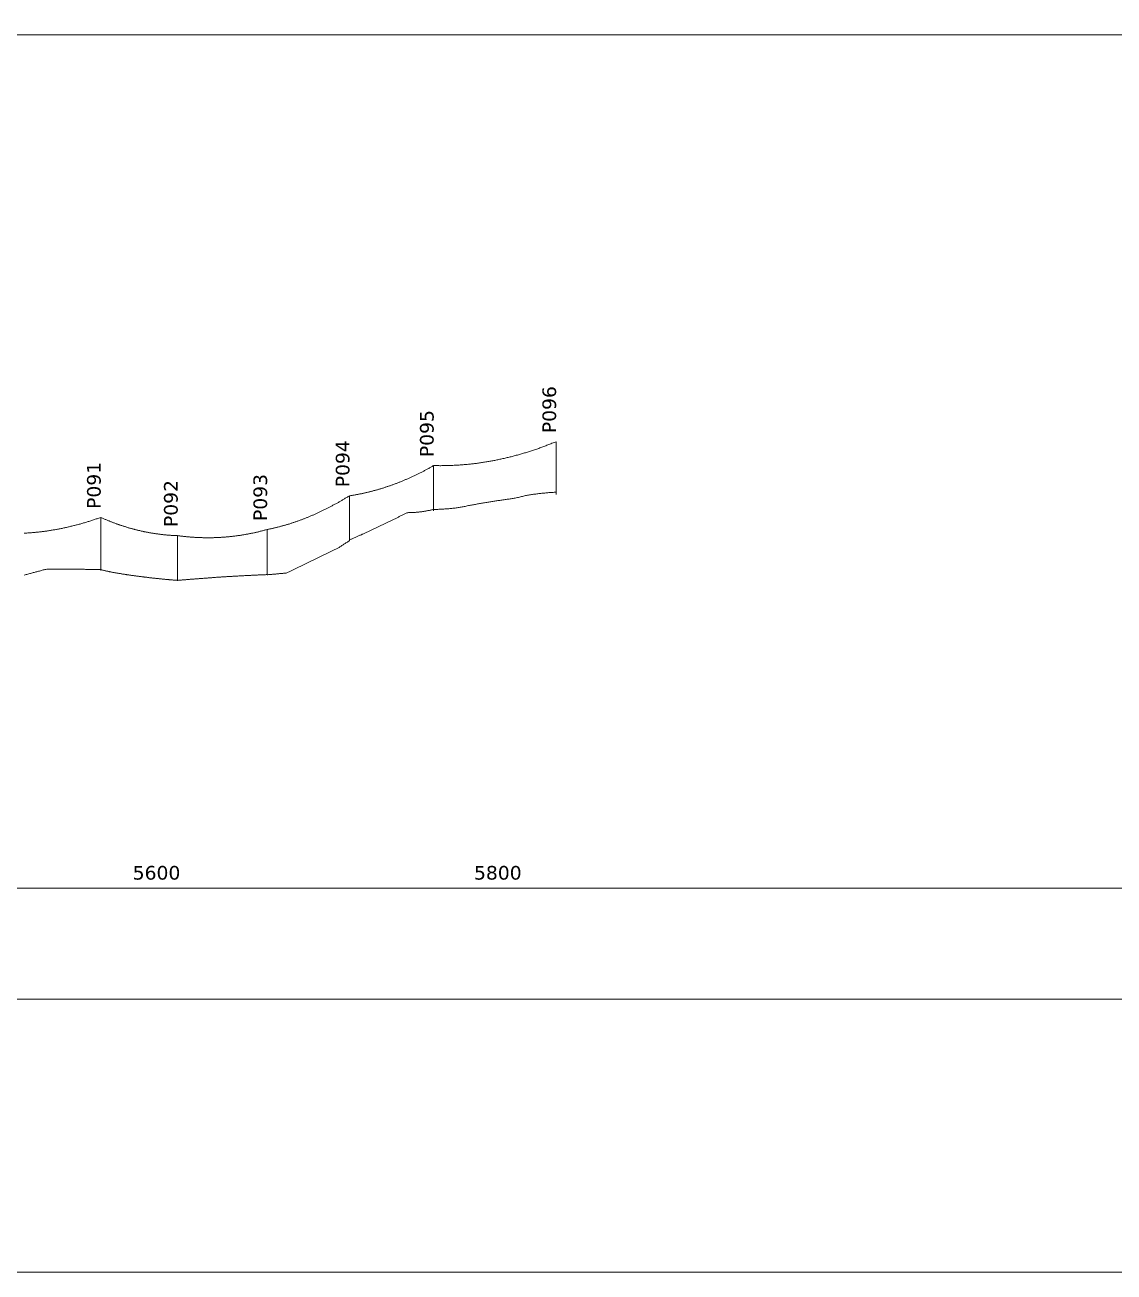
# Paper-space layout 'LP-10' of a CAD drawing. Header units: metres, sheet in millimetres. Extents: x 10 to 410, y 10 to 287.
# Drawn here: x 147 to 274.7, y 10 to 156.2 of the extents above; entities that cross this region are included whole.
import ezdxf

# ---------------------------------------------------------------- set-up
doc = ezdxf.new("R2010")
doc.units = ezdxf.units.M
for name, color, linetype, lineweight, true_color in [('CABLE', 7, 'Continuous', 18, 0x087f8c), ('GRILLA', 7, 'Continuous', 13, 0xd2dce3), ('MARCO', 7, 'Continuous', 13, 0x163b55), ('POSTES', 7, 'Continuous', 13, 0x244c65), ('TERRENO', 7, 'Continuous', 13, 0x777777), ('TEXTO', 7, 'Continuous', 13, 0x163b55)]:
    doc.layers.add(name, color=color, linetype=linetype, lineweight=lineweight, true_color=true_color)
doc.styles.add('LP-TEXTO', font='DejaVuSans.ttf')

psp = doc.layouts.new('LP-10')

# ---------------------------------------------------------------- linework, layer by layer
at = {"layer": 'CABLE'}
for points in [[(194.93, 104.52), (195.05, 104.52), (195.17, 104.52), (195.29, 104.52), (195.41, 104.52), (195.53, 104.52), (195.65, 104.51), (195.77, 104.51), (195.89, 104.52), (196.01, 104.52), (196.13, 104.52), (196.25, 104.52), (196.37, 104.52), (196.48, 104.52), (196.6, 104.53), (196.72, 104.53), (196.84, 104.54), (196.96, 104.54), (197.08, 104.55), (197.2, 104.55), (197.32, 104.56), (197.44, 104.56), (197.56, 104.57), (197.68, 104.58), (197.8, 104.58), (197.92, 104.59), (198.04, 104.6), (198.16, 104.61), (198.28, 104.62), (198.4, 104.63), (198.52, 104.64), (198.64, 104.65), (198.76, 104.66), (198.88, 104.67), (199, 104.68), (199.12, 104.7), (199.24, 104.71), (199.36, 104.72), (199.48, 104.73), (199.59, 104.75), (199.71, 104.76), (199.83, 104.78), (199.95, 104.79), (200.07, 104.81), (200.19, 104.83), (200.31, 104.84), (200.43, 104.86), (200.55, 104.88), (200.67, 104.89), (200.79, 104.91), (200.91, 104.93), (201.03, 104.95), (201.15, 104.97), (201.27, 104.99), (201.39, 105.01), (201.51, 105.03), (201.63, 105.05), (201.75, 105.08), (201.87, 105.1), (201.99, 105.12), (202.11, 105.14), (202.23, 105.17), (202.35, 105.19), (202.47, 105.22), (202.58, 105.24), (202.7, 105.27), (202.82, 105.29), (202.94, 105.32), (203.06, 105.35), (203.18, 105.37), (203.3, 105.4), (203.42, 105.43), (203.54, 105.46), (203.66, 105.49), (203.78, 105.51), (203.9, 105.54), (204.02, 105.57), (204.14, 105.6), (204.26, 105.64), (204.38, 105.67), (204.5, 105.7), (204.62, 105.73), (204.74, 105.76), (204.86, 105.8), (204.98, 105.83), (205.1, 105.87), (205.22, 105.9), (205.34, 105.93), (205.46, 105.97), (205.57, 106.01), (205.69, 106.04), (205.81, 106.08), (205.93, 106.12), (206.05, 106.15), (206.17, 106.19), (206.29, 106.23), (206.41, 106.27), (206.53, 106.31), (206.65, 106.35), (206.77, 106.39), (206.89, 106.43), (207.01, 106.47), (207.13, 106.51), (207.25, 106.55), (207.37, 106.6), (207.49, 106.64), (207.61, 106.68), (207.73, 106.73), (207.85, 106.77), (207.97, 106.81), (208.09, 106.86), (208.21, 106.91), (208.33, 106.95), (208.45, 107), (208.56, 107.04), (208.68, 107.09), (208.8, 107.14), (208.92, 107.19), (209.04, 107.24), (209.16, 107.28), (209.28, 107.33)], [(185.06, 100.99), (185.14, 101), (185.22, 101.01), (185.3, 101.03), (185.39, 101.04), (185.47, 101.05), (185.55, 101.07), (185.63, 101.08), (185.72, 101.09), (185.8, 101.11), (185.88, 101.12), (185.96, 101.14), (186.05, 101.15), (186.13, 101.17), (186.21, 101.18), (186.29, 101.2), (186.37, 101.22), (186.46, 101.23), (186.54, 101.25), (186.62, 101.27), (186.7, 101.29), (186.79, 101.3), (186.87, 101.32), (186.95, 101.34), (187.03, 101.36), (187.11, 101.38), (187.2, 101.4), (187.28, 101.42), (187.36, 101.44), (187.44, 101.46), (187.53, 101.48), (187.61, 101.5), (187.69, 101.52), (187.77, 101.54), (187.86, 101.56), (187.94, 101.59), (188.02, 101.61), (188.1, 101.63), (188.18, 101.65), (188.27, 101.68), (188.35, 101.7), (188.43, 101.72), (188.51, 101.75), (188.6, 101.77), (188.68, 101.8), (188.76, 101.82), (188.84, 101.85), (188.92, 101.87), (189.01, 101.9), (189.09, 101.92), (189.17, 101.95), (189.25, 101.98), (189.34, 102), (189.42, 102.03), (189.5, 102.06), (189.58, 102.09), (189.66, 102.11), (189.75, 102.14), (189.83, 102.17), (189.91, 102.2), (189.99, 102.23), (190.08, 102.26), (190.16, 102.29), (190.24, 102.32), (190.32, 102.35), (190.41, 102.38), (190.49, 102.41), (190.57, 102.44), (190.65, 102.47), (190.73, 102.51), (190.82, 102.54), (190.9, 102.57), (190.98, 102.6), (191.06, 102.64), (191.15, 102.67), (191.23, 102.7), (191.31, 102.74), (191.39, 102.77), (191.47, 102.81), (191.56, 102.84), (191.64, 102.88), (191.72, 102.91), (191.8, 102.95), (191.89, 102.98), (191.97, 103.02), (192.05, 103.06), (192.13, 103.09), (192.22, 103.13), (192.3, 103.17), (192.38, 103.21), (192.46, 103.24), (192.54, 103.28), (192.63, 103.32), (192.71, 103.36), (192.79, 103.4), (192.87, 103.44), (192.96, 103.48), (193.04, 103.52), (193.12, 103.56), (193.2, 103.6), (193.28, 103.64), (193.37, 103.68), (193.45, 103.72), (193.53, 103.77), (193.61, 103.81), (193.7, 103.85), (193.78, 103.89), (193.86, 103.94), (193.94, 103.98), (194.03, 104.02), (194.11, 104.07), (194.19, 104.11), (194.27, 104.16), (194.35, 104.2), (194.44, 104.25), (194.52, 104.29), (194.6, 104.34), (194.68, 104.38), (194.77, 104.43), (194.85, 104.48), (194.93, 104.52)], [(175.41, 97.03), (175.49, 97.05), (175.57, 97.06), (175.65, 97.08), (175.73, 97.1), (175.81, 97.11), (175.89, 97.13), (175.97, 97.15), (176.05, 97.17), (176.13, 97.19), (176.21, 97.2), (176.29, 97.22), (176.37, 97.24), (176.45, 97.26), (176.53, 97.28), (176.61, 97.3), (176.69, 97.32), (176.77, 97.34), (176.85, 97.36), (176.94, 97.38), (177.02, 97.41), (177.1, 97.43), (177.18, 97.45), (177.26, 97.47), (177.34, 97.49), (177.42, 97.52), (177.5, 97.54), (177.58, 97.56), (177.66, 97.59), (177.74, 97.61), (177.82, 97.63), (177.9, 97.66), (177.98, 97.68), (178.06, 97.71), (178.14, 97.73), (178.22, 97.76), (178.3, 97.79), (178.38, 97.81), (178.46, 97.84), (178.54, 97.87), (178.62, 97.89), (178.7, 97.92), (178.78, 97.95), (178.87, 97.98), (178.95, 98), (179.03, 98.03), (179.11, 98.06), (179.19, 98.09), (179.27, 98.12), (179.35, 98.15), (179.43, 98.18), (179.51, 98.21), (179.59, 98.24), (179.67, 98.27), (179.75, 98.3), (179.83, 98.33), (179.91, 98.36), (179.99, 98.4), (180.07, 98.43), (180.15, 98.46), (180.23, 98.49), (180.31, 98.53), (180.39, 98.56), (180.47, 98.59), (180.55, 98.63), (180.63, 98.66), (180.72, 98.7), (180.8, 98.73), (180.88, 98.77), (180.96, 98.8), (181.04, 98.84), (181.12, 98.87), (181.2, 98.91), (181.28, 98.95), (181.36, 98.98), (181.44, 99.02), (181.52, 99.06), (181.6, 99.1), (181.68, 99.13), (181.76, 99.17), (181.84, 99.21), (181.92, 99.25), (182, 99.29), (182.08, 99.33), (182.16, 99.37), (182.24, 99.41), (182.32, 99.45), (182.4, 99.49), (182.48, 99.53), (182.56, 99.57), (182.65, 99.61), (182.73, 99.65), (182.81, 99.69), (182.89, 99.74), (182.97, 99.78), (183.05, 99.82), (183.13, 99.87), (183.21, 99.91), (183.29, 99.95), (183.37, 100), (183.45, 100.04), (183.53, 100.09), (183.61, 100.13), (183.69, 100.18), (183.77, 100.22), (183.85, 100.27), (183.93, 100.31), (184.01, 100.36), (184.09, 100.41), (184.17, 100.45), (184.25, 100.5), (184.33, 100.55), (184.41, 100.6), (184.5, 100.64), (184.58, 100.69), (184.66, 100.74), (184.74, 100.79), (184.82, 100.84), (184.9, 100.89), (184.98, 100.94), (185.06, 100.99)], [(146.96, 96.6), (147.06, 96.61), (147.17, 96.61), (147.27, 96.62), (147.38, 96.63), (147.48, 96.63), (147.59, 96.64), (147.69, 96.65), (147.8, 96.66), (147.9, 96.67), (148.01, 96.68), (148.11, 96.69), (148.22, 96.7), (148.32, 96.71), (148.43, 96.72), (148.54, 96.73), (148.64, 96.74), (148.75, 96.75), (148.85, 96.76), (148.96, 96.78), (149.06, 96.79), (149.17, 96.8), (149.27, 96.82), (149.38, 96.83), (149.48, 96.85), (149.59, 96.86), (149.69, 96.88), (149.8, 96.89), (149.91, 96.91), (150.01, 96.93), (150.12, 96.94), (150.22, 96.96), (150.33, 96.98), (150.43, 96.99), (150.54, 97.01), (150.64, 97.03), (150.75, 97.05), (150.85, 97.07), (150.96, 97.09), (151.06, 97.11), (151.17, 97.13), (151.27, 97.15), (151.38, 97.17), (151.49, 97.2), (151.59, 97.22), (151.7, 97.24), (151.8, 97.26), (151.91, 97.29), (152.01, 97.31), (152.12, 97.33), (152.22, 97.36), (152.33, 97.38), (152.43, 97.41), (152.54, 97.43), (152.64, 97.46), (152.75, 97.49), (152.86, 97.51), (152.96, 97.54), (153.07, 97.57), (153.17, 97.6), (153.28, 97.62), (153.38, 97.65), (153.49, 97.68), (153.59, 97.71), (153.7, 97.74), (153.8, 97.77), (153.91, 97.8), (154.01, 97.83), (154.12, 97.86), (154.23, 97.9), (154.33, 97.93), (154.44, 97.96), (154.54, 97.99), (154.65, 98.03), (154.75, 98.06), (154.86, 98.09), (154.96, 98.13), (155.07, 98.16), (155.17, 98.2), (155.28, 98.23), (155.38, 98.27), (155.49, 98.3), (155.59, 98.34), (155.7, 98.38), (155.81, 98.42), (155.91, 98.45)], [(155.91, 98.45), (155.99, 98.42), (156.06, 98.39), (156.14, 98.35), (156.21, 98.32), (156.29, 98.29), (156.36, 98.26), (156.44, 98.22), (156.51, 98.19), (156.59, 98.16), (156.66, 98.13), (156.74, 98.1), (156.81, 98.07), (156.89, 98.04), (156.96, 98.01), (157.04, 97.98), (157.11, 97.95), (157.19, 97.92), (157.26, 97.89), (157.34, 97.86), (157.41, 97.83), (157.49, 97.81), (157.56, 97.78), (157.64, 97.75), (157.71, 97.72), (157.79, 97.7), (157.86, 97.67), (157.94, 97.64), (158.02, 97.62), (158.09, 97.59), (158.17, 97.56), (158.24, 97.54), (158.32, 97.51), (158.39, 97.49), (158.47, 97.46), (158.54, 97.44), (158.62, 97.42), (158.69, 97.39), (158.77, 97.37), (158.84, 97.34), (158.92, 97.32), (158.99, 97.3), (159.07, 97.28), (159.14, 97.25), (159.22, 97.23), (159.29, 97.21), (159.37, 97.19), (159.44, 97.17), (159.52, 97.15), (159.59, 97.13), (159.67, 97.1), (159.74, 97.08), (159.82, 97.06), (159.89, 97.04), (159.97, 97.03), (160.04, 97.01), (160.12, 96.99), (160.19, 96.97), (160.27, 96.95), (160.34, 96.93), (160.42, 96.91), (160.49, 96.9), (160.57, 96.88), (160.65, 96.86), (160.72, 96.84), (160.8, 96.83), (160.87, 96.81), (160.95, 96.8), (161.02, 96.78), (161.1, 96.76), (161.17, 96.75), (161.25, 96.73), (161.32, 96.72), (161.4, 96.71), (161.47, 96.69), (161.55, 96.68), (161.62, 96.66), (161.7, 96.65), (161.77, 96.64), (161.85, 96.62), (161.92, 96.61), (162, 96.6), (162.07, 96.59), (162.15, 96.57), (162.22, 96.56), (162.3, 96.55), (162.37, 96.54), (162.45, 96.53), (162.52, 96.52), (162.6, 96.51), (162.67, 96.5), (162.75, 96.49), (162.82, 96.48), (162.9, 96.47), (162.97, 96.46), (163.05, 96.45), (163.13, 96.44), (163.2, 96.44), (163.28, 96.43), (163.35, 96.42), (163.43, 96.41), (163.5, 96.41), (163.58, 96.4), (163.65, 96.39), (163.73, 96.39), (163.8, 96.38), (163.88, 96.37), (163.95, 96.37), (164.03, 96.36), (164.1, 96.36), (164.18, 96.35), (164.25, 96.35), (164.33, 96.34), (164.4, 96.34), (164.48, 96.34), (164.55, 96.33), (164.63, 96.33), (164.7, 96.33), (164.78, 96.32), (164.85, 96.32), (164.93, 96.32)], [(164.93, 96.32), (165.02, 96.31), (165.1, 96.3), (165.19, 96.28), (165.28, 96.27), (165.37, 96.26), (165.45, 96.25), (165.54, 96.24), (165.63, 96.23), (165.71, 96.22), (165.8, 96.21), (165.89, 96.2), (165.98, 96.19), (166.06, 96.18), (166.15, 96.18), (166.24, 96.17), (166.33, 96.16), (166.41, 96.15), (166.5, 96.15), (166.59, 96.14), (166.68, 96.13), (166.76, 96.13), (166.85, 96.12), (166.94, 96.11), (167.02, 96.11), (167.11, 96.1), (167.2, 96.1), (167.29, 96.1), (167.37, 96.09), (167.46, 96.09), (167.55, 96.08), (167.64, 96.08), (167.72, 96.08), (167.81, 96.08), (167.9, 96.07), (167.98, 96.07), (168.07, 96.07), (168.16, 96.07), (168.25, 96.07), (168.33, 96.07), (168.42, 96.07), (168.51, 96.07), (168.6, 96.07), (168.68, 96.07), (168.77, 96.07), (168.86, 96.07), (168.95, 96.07), (169.03, 96.07), (169.12, 96.07), (169.21, 96.08), (169.29, 96.08), (169.38, 96.08), (169.47, 96.09), (169.56, 96.09), (169.64, 96.09), (169.73, 96.1), (169.82, 96.1), (169.91, 96.11), (169.99, 96.11), (170.08, 96.12), (170.17, 96.12), (170.26, 96.13), (170.34, 96.14), (170.43, 96.14), (170.52, 96.15), (170.6, 96.16), (170.69, 96.17), (170.78, 96.17), (170.87, 96.18), (170.95, 96.19), (171.04, 96.2), (171.13, 96.21), (171.22, 96.22), (171.3, 96.23), (171.39, 96.24), (171.48, 96.25), (171.56, 96.26), (171.65, 96.27), (171.74, 96.28), (171.83, 96.29), (171.91, 96.3), (172, 96.32), (172.09, 96.33), (172.18, 96.34), (172.26, 96.35), (172.35, 96.37), (172.44, 96.38), (172.53, 96.4), (172.61, 96.41), (172.7, 96.42), (172.79, 96.44), (172.87, 96.46), (172.96, 96.47), (173.05, 96.49), (173.14, 96.5), (173.22, 96.52), (173.31, 96.54), (173.4, 96.55), (173.49, 96.57), (173.57, 96.59), (173.66, 96.61), (173.75, 96.62), (173.84, 96.64), (173.92, 96.66), (174.01, 96.68), (174.1, 96.7), (174.18, 96.72), (174.27, 96.74), (174.36, 96.76), (174.45, 96.78), (174.53, 96.8), (174.62, 96.83), (174.71, 96.85), (174.8, 96.87), (174.88, 96.89), (174.97, 96.91), (175.06, 96.94), (175.15, 96.96), (175.23, 96.98), (175.32, 97.01), (175.41, 97.03)]]:
    psp.add_lwpolyline(points, dxfattribs=at)
at = {"layer": 'GRILLA'}
psp.add_lwpolyline([(15, 55), (287, 55), (287, 155), (15, 155)], close=True, dxfattribs=at)
at = {"layer": 'MARCO'}
psp.add_lwpolyline([(10, 10), (410, 10), (410, 287), (10, 287)], close=True, dxfattribs=at)
psp.add_lwpolyline([(10, 42), (410, 42)], dxfattribs=at)
at = {"layer": 'POSTES'}
for points in [[(209.28, 101.13), (209.28, 107.33)], [(194.93, 99.22), (194.93, 104.52)], [(185.06, 95.69), (185.06, 100.99)], [(155.91, 92.25), (155.91, 98.45)], [(175.41, 91.73), (175.41, 97.03)], [(164.93, 91.02), (164.93, 96.32)]]:
    psp.add_lwpolyline(points, dxfattribs=at)
at = {"layer": 'TERRENO'}
for points in [[(194.93, 99.4), (195.05, 99.4), (195.17, 99.4), (195.29, 99.4), (195.41, 99.4), (195.53, 99.41), (195.65, 99.41), (195.77, 99.41), (195.89, 99.42), (196.01, 99.42), (196.13, 99.43), (196.25, 99.44), (196.37, 99.44), (196.48, 99.45), (196.6, 99.46), (196.72, 99.47), (196.84, 99.48), (196.96, 99.5), (197.08, 99.51), (197.2, 99.52), (197.32, 99.54), (197.44, 99.55), (197.56, 99.57), (197.68, 99.59), (197.8, 99.6), (197.92, 99.62), (198.04, 99.64), (198.16, 99.66), (198.28, 99.68), (198.4, 99.71), (198.52, 99.73), (198.64, 99.75), (198.76, 99.78), (198.88, 99.8), (199, 99.83), (199.12, 99.85), (199.24, 99.88), (199.36, 99.9), (199.48, 99.92), (199.59, 99.94), (199.71, 99.96), (199.83, 99.98), (199.95, 100.01), (200.07, 100.03), (200.19, 100.05), (200.31, 100.07), (200.43, 100.09), (200.55, 100.11), (200.67, 100.13), (200.79, 100.15), (200.91, 100.17), (201.03, 100.19), (201.15, 100.21), (201.27, 100.23), (201.39, 100.25), (201.51, 100.27), (201.63, 100.29), (201.75, 100.31), (201.87, 100.33), (201.99, 100.34), (202.11, 100.36), (202.23, 100.38), (202.35, 100.4), (202.47, 100.42), (202.58, 100.44), (202.7, 100.45), (202.82, 100.47), (202.94, 100.49), (203.06, 100.51), (203.18, 100.52), (203.3, 100.54), (203.42, 100.56), (203.54, 100.58), (203.66, 100.59), (203.78, 100.61), (203.9, 100.63), (204.02, 100.64), (204.14, 100.66), (204.26, 100.68), (204.38, 100.69), (204.5, 100.71), (204.62, 100.74), (204.74, 100.77), (204.86, 100.8), (204.98, 100.83), (205.1, 100.86), (205.22, 100.89), (205.34, 100.92), (205.46, 100.95), (205.57, 100.98), (205.69, 101.01), (205.81, 101.03), (205.93, 101.06), (206.05, 101.07), (206.17, 101.09), (206.29, 101.11), (206.41, 101.13), (206.53, 101.14), (206.65, 101.16), (206.77, 101.18), (206.89, 101.19), (207.01, 101.21), (207.13, 101.22), (207.25, 101.24), (207.37, 101.25), (207.49, 101.26), (207.61, 101.28), (207.73, 101.29), (207.85, 101.3), (207.97, 101.31), (208.09, 101.33), (208.21, 101.34), (208.33, 101.35), (208.45, 101.36), (208.56, 101.37), (208.68, 101.38), (208.8, 101.39), (208.92, 101.39), (209.04, 101.4), (209.16, 101.41), (209.28, 101.42)], [(185.06, 95.82), (185.14, 95.85), (185.22, 95.89), (185.3, 95.92), (185.39, 95.96), (185.47, 95.99), (185.55, 96.03), (185.63, 96.07), (185.72, 96.1), (185.8, 96.14), (185.88, 96.17), (185.96, 96.21), (186.05, 96.25), (186.13, 96.28), (186.21, 96.32), (186.29, 96.36), (186.37, 96.39), (186.46, 96.43), (186.54, 96.47), (186.62, 96.5), (186.7, 96.54), (186.79, 96.58), (186.87, 96.61), (186.95, 96.65), (187.03, 96.69), (187.11, 96.73), (187.2, 96.76), (187.28, 96.8), (187.36, 96.84), (187.44, 96.88), (187.53, 96.91), (187.61, 96.95), (187.69, 96.99), (187.77, 97.03), (187.86, 97.07), (187.94, 97.1), (188.02, 97.14), (188.1, 97.18), (188.18, 97.22), (188.27, 97.26), (188.35, 97.3), (188.43, 97.34), (188.51, 97.38), (188.6, 97.41), (188.68, 97.45), (188.76, 97.49), (188.84, 97.53), (188.92, 97.57), (189.01, 97.61), (189.09, 97.65), (189.17, 97.69), (189.25, 97.73), (189.34, 97.77), (189.42, 97.81), (189.5, 97.85), (189.58, 97.89), (189.66, 97.93), (189.75, 97.97), (189.83, 98.01), (189.91, 98.05), (189.99, 98.09), (190.08, 98.13), (190.16, 98.17), (190.24, 98.22), (190.32, 98.26), (190.41, 98.3), (190.49, 98.34), (190.57, 98.38), (190.65, 98.42), (190.73, 98.46), (190.82, 98.5), (190.9, 98.55), (190.98, 98.59), (191.06, 98.63), (191.15, 98.67), (191.23, 98.71), (191.31, 98.76), (191.39, 98.8), (191.47, 98.84), (191.56, 98.88), (191.64, 98.92), (191.72, 98.95), (191.8, 98.98), (191.89, 99), (191.97, 99.01), (192.05, 99.01), (192.13, 99.01), (192.22, 99.01), (192.3, 99.02), (192.38, 99.02), (192.46, 99.02), (192.54, 99.03), (192.63, 99.03), (192.71, 99.04), (192.79, 99.04), (192.87, 99.05), (192.96, 99.06), (193.04, 99.07), (193.12, 99.07), (193.2, 99.08), (193.28, 99.09), (193.37, 99.1), (193.45, 99.11), (193.53, 99.12), (193.61, 99.13), (193.7, 99.15), (193.78, 99.16), (193.86, 99.17), (193.94, 99.19), (194.03, 99.2), (194.11, 99.22), (194.19, 99.23), (194.27, 99.25), (194.35, 99.26), (194.44, 99.28), (194.52, 99.3), (194.6, 99.32), (194.68, 99.33), (194.77, 99.35), (194.85, 99.37), (194.93, 99.39)], [(175.41, 91.74), (175.49, 91.74), (175.57, 91.75), (175.65, 91.75), (175.73, 91.76), (175.81, 91.77), (175.89, 91.77), (175.97, 91.78), (176.05, 91.79), (176.13, 91.8), (176.21, 91.8), (176.29, 91.81), (176.37, 91.82), (176.45, 91.82), (176.53, 91.83), (176.61, 91.84), (176.69, 91.84), (176.77, 91.85), (176.85, 91.86), (176.94, 91.87), (177.02, 91.87), (177.1, 91.88), (177.18, 91.89), (177.26, 91.89), (177.34, 91.9), (177.42, 91.91), (177.5, 91.91), (177.58, 91.92), (177.66, 91.93), (177.74, 91.97), (177.82, 92.01), (177.9, 92.05), (177.98, 92.09), (178.06, 92.13), (178.14, 92.17), (178.22, 92.21), (178.3, 92.24), (178.38, 92.28), (178.46, 92.32), (178.54, 92.36), (178.62, 92.4), (178.7, 92.44), (178.78, 92.48), (178.87, 92.52), (178.95, 92.55), (179.03, 92.59), (179.11, 92.63), (179.19, 92.67), (179.27, 92.71), (179.35, 92.75), (179.43, 92.79), (179.51, 92.82), (179.59, 92.86), (179.67, 92.9), (179.75, 92.94), (179.83, 92.98), (179.91, 93.02), (179.99, 93.06), (180.07, 93.09), (180.15, 93.13), (180.23, 93.17), (180.31, 93.21), (180.39, 93.25), (180.47, 93.29), (180.55, 93.33), (180.63, 93.37), (180.72, 93.4), (180.8, 93.44), (180.88, 93.48), (180.96, 93.52), (181.04, 93.56), (181.12, 93.6), (181.2, 93.64), (181.28, 93.67), (181.36, 93.71), (181.44, 93.75), (181.52, 93.79), (181.6, 93.83), (181.68, 93.87), (181.76, 93.91), (181.84, 93.94), (181.92, 93.98), (182, 94.02), (182.08, 94.06), (182.16, 94.1), (182.24, 94.14), (182.32, 94.18), (182.4, 94.22), (182.48, 94.25), (182.56, 94.29), (182.65, 94.33), (182.73, 94.37), (182.81, 94.41), (182.89, 94.45), (182.97, 94.49), (183.05, 94.52), (183.13, 94.56), (183.21, 94.6), (183.29, 94.64), (183.37, 94.68), (183.45, 94.72), (183.53, 94.76), (183.61, 94.79), (183.69, 94.84), (183.77, 94.88), (183.85, 94.93), (183.93, 94.99), (184.01, 95.04), (184.09, 95.09), (184.17, 95.15), (184.25, 95.2), (184.33, 95.25), (184.41, 95.3), (184.5, 95.36), (184.58, 95.41), (184.66, 95.46), (184.74, 95.52), (184.82, 95.57), (184.9, 95.62), (184.98, 95.68), (185.06, 95.73)], [(146.96, 91.69), (147.06, 91.72), (147.17, 91.75), (147.27, 91.77), (147.38, 91.8), (147.48, 91.83), (147.59, 91.86), (147.69, 91.89), (147.8, 91.92), (147.9, 91.95), (148.01, 91.98), (148.11, 92), (148.22, 92.03), (148.32, 92.06), (148.43, 92.09), (148.54, 92.12), (148.64, 92.15), (148.75, 92.17), (148.85, 92.2), (148.96, 92.23), (149.06, 92.26), (149.17, 92.29), (149.27, 92.31), (149.38, 92.34), (149.48, 92.36), (149.59, 92.37), (149.69, 92.37), (149.8, 92.37), (149.91, 92.37), (150.01, 92.37), (150.12, 92.37), (150.22, 92.37), (150.33, 92.37), (150.43, 92.37), (150.54, 92.37), (150.64, 92.37), (150.75, 92.37), (150.85, 92.37), (150.96, 92.37), (151.06, 92.37), (151.17, 92.37), (151.27, 92.37), (151.38, 92.37), (151.49, 92.37), (151.59, 92.37), (151.7, 92.37), (151.8, 92.37), (151.91, 92.37), (152.01, 92.37), (152.12, 92.37), (152.22, 92.37), (152.33, 92.37), (152.43, 92.37), (152.54, 92.37), (152.64, 92.37), (152.75, 92.37), (152.86, 92.37), (152.96, 92.37), (153.07, 92.37), (153.17, 92.37), (153.28, 92.37), (153.38, 92.37), (153.49, 92.37), (153.59, 92.37), (153.7, 92.37), (153.8, 92.37), (153.91, 92.37), (154.01, 92.37), (154.12, 92.36), (154.23, 92.36), (154.33, 92.36), (154.44, 92.36), (154.54, 92.36), (154.65, 92.36), (154.75, 92.36), (154.86, 92.36), (154.96, 92.36), (155.07, 92.36), (155.17, 92.36), (155.28, 92.36), (155.38, 92.36), (155.49, 92.36), (155.59, 92.36), (155.7, 92.36), (155.81, 92.35), (155.91, 92.35)], [(155.91, 92.33), (155.99, 92.31), (156.06, 92.29), (156.14, 92.27), (156.21, 92.26), (156.29, 92.24), (156.36, 92.22), (156.44, 92.2), (156.51, 92.19), (156.59, 92.17), (156.66, 92.15), (156.74, 92.14), (156.81, 92.12), (156.89, 92.1), (156.96, 92.09), (157.04, 92.07), (157.11, 92.06), (157.19, 92.04), (157.26, 92.03), (157.34, 92.01), (157.41, 92), (157.49, 91.98), (157.56, 91.97), (157.64, 91.96), (157.71, 91.94), (157.79, 91.93), (157.86, 91.92), (157.94, 91.9), (158.02, 91.89), (158.09, 91.88), (158.17, 91.87), (158.24, 91.86), (158.32, 91.84), (158.39, 91.83), (158.47, 91.82), (158.54, 91.81), (158.62, 91.8), (158.69, 91.79), (158.77, 91.77), (158.84, 91.76), (158.92, 91.75), (158.99, 91.74), (159.07, 91.73), (159.14, 91.72), (159.22, 91.71), (159.29, 91.7), (159.37, 91.69), (159.44, 91.67), (159.52, 91.66), (159.59, 91.65), (159.67, 91.64), (159.74, 91.63), (159.82, 91.62), (159.89, 91.61), (159.97, 91.6), (160.04, 91.59), (160.12, 91.58), (160.19, 91.57), (160.27, 91.56), (160.34, 91.55), (160.42, 91.54), (160.49, 91.53), (160.57, 91.52), (160.65, 91.51), (160.72, 91.5), (160.8, 91.49), (160.87, 91.48), (160.95, 91.47), (161.02, 91.46), (161.1, 91.45), (161.17, 91.44), (161.25, 91.44), (161.32, 91.43), (161.4, 91.42), (161.47, 91.41), (161.55, 91.4), (161.62, 91.39), (161.7, 91.38), (161.77, 91.37), (161.85, 91.37), (161.92, 91.36), (162, 91.35), (162.07, 91.34), (162.15, 91.33), (162.22, 91.32), (162.3, 91.32), (162.37, 91.31), (162.45, 91.3), (162.52, 91.29), (162.6, 91.28), (162.67, 91.28), (162.75, 91.27), (162.82, 91.26), (162.9, 91.25), (162.97, 91.24), (163.05, 91.24), (163.13, 91.23), (163.2, 91.22), (163.28, 91.21), (163.35, 91.21), (163.43, 91.2), (163.5, 91.19), (163.58, 91.19), (163.65, 91.18), (163.73, 91.17), (163.8, 91.17), (163.88, 91.16), (163.95, 91.15), (164.03, 91.15), (164.1, 91.14), (164.18, 91.13), (164.25, 91.13), (164.33, 91.12), (164.4, 91.11), (164.48, 91.11), (164.55, 91.1), (164.63, 91.1), (164.7, 91.09), (164.78, 91.08), (164.85, 91.08), (164.93, 91.07)], [(164.93, 91.07), (165.02, 91.08), (165.1, 91.09), (165.19, 91.09), (165.28, 91.1), (165.37, 91.11), (165.45, 91.12), (165.54, 91.12), (165.63, 91.13), (165.71, 91.14), (165.8, 91.15), (165.89, 91.15), (165.98, 91.16), (166.06, 91.17), (166.15, 91.18), (166.24, 91.18), (166.33, 91.19), (166.41, 91.2), (166.5, 91.2), (166.59, 91.21), (166.68, 91.22), (166.76, 91.23), (166.85, 91.23), (166.94, 91.24), (167.02, 91.25), (167.11, 91.25), (167.2, 91.26), (167.29, 91.27), (167.37, 91.27), (167.46, 91.28), (167.55, 91.29), (167.64, 91.29), (167.72, 91.3), (167.81, 91.31), (167.9, 91.31), (167.98, 91.32), (168.07, 91.33), (168.16, 91.33), (168.25, 91.34), (168.33, 91.35), (168.42, 91.35), (168.51, 91.36), (168.6, 91.37), (168.68, 91.37), (168.77, 91.38), (168.86, 91.38), (168.95, 91.39), (169.03, 91.4), (169.12, 91.4), (169.21, 91.41), (169.29, 91.41), (169.38, 91.42), (169.47, 91.43), (169.56, 91.43), (169.64, 91.44), (169.73, 91.44), (169.82, 91.45), (169.91, 91.46), (169.99, 91.46), (170.08, 91.47), (170.17, 91.47), (170.26, 91.48), (170.34, 91.48), (170.43, 91.49), (170.52, 91.5), (170.6, 91.5), (170.69, 91.51), (170.78, 91.51), (170.87, 91.52), (170.95, 91.52), (171.04, 91.53), (171.13, 91.53), (171.22, 91.54), (171.3, 91.54), (171.39, 91.55), (171.48, 91.55), (171.56, 91.56), (171.65, 91.56), (171.74, 91.57), (171.83, 91.57), (171.91, 91.58), (172, 91.58), (172.09, 91.59), (172.18, 91.59), (172.26, 91.6), (172.35, 91.6), (172.44, 91.61), (172.53, 91.61), (172.61, 91.62), (172.7, 91.62), (172.79, 91.63), (172.87, 91.63), (172.96, 91.64), (173.05, 91.64), (173.14, 91.65), (173.22, 91.65), (173.31, 91.65), (173.4, 91.66), (173.49, 91.66), (173.57, 91.67), (173.66, 91.67), (173.75, 91.68), (173.84, 91.68), (173.92, 91.68), (174.01, 91.69), (174.1, 91.69), (174.18, 91.7), (174.27, 91.7), (174.36, 91.71), (174.45, 91.71), (174.53, 91.71), (174.62, 91.72), (174.71, 91.72), (174.8, 91.72), (174.88, 91.73), (174.97, 91.73), (175.06, 91.74), (175.15, 91.74), (175.23, 91.74), (175.32, 91.75), (175.41, 91.75)]]:
    psp.add_lwpolyline(points, dxfattribs=at)

# ---------------------------------------------------------------- texts
at = {"layer": 'TEXTO', "style": 'LP-TEXTO'}
for s, p in [('P096', (209.28, 108.33)), ('P095', (194.93, 105.52)), ('P094', (185.06, 101.99)), ('P091', (155.91, 99.45)), ('P092', (164.93, 97.32)), ('P093', (175.41, 98.03))]:
    psp.add_text(s, height=1.6, rotation=90, dxfattribs=at).set_placement(p)
for s, p in [('5600', (159.66, 56)), ('5800', (199.66, 56))]:
    psp.add_text(s, height=1.6, dxfattribs=at).set_placement(p)

doc.saveas('drawing.dxf')
